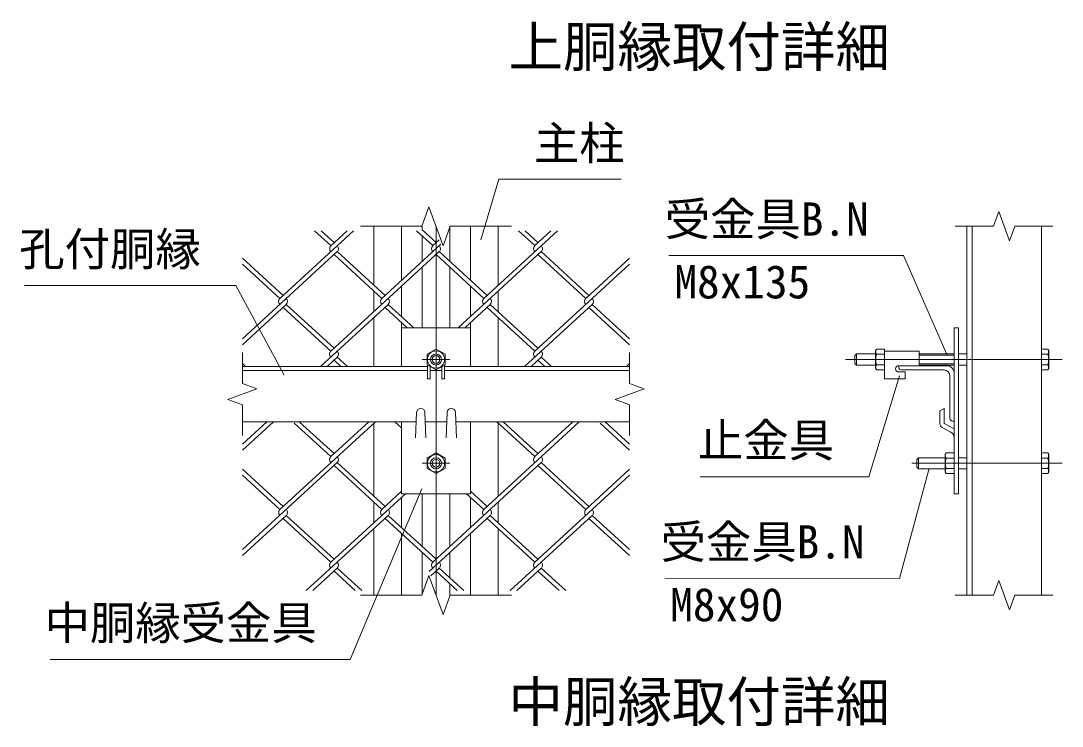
# Model space of a CAD drawing. Units: millimetres, scale not verified. Extents: x -6300 to 6300, y -4455 to 4455.
# Drawn here: x 801 to 3060, y 1151 to 2680 of the extents above; entities that cross this region are included whole.
import ezdxf
from ezdxf.enums import TextEntityAlignment as Align

# ---------------------------------------------------------------- set-up
doc = ezdxf.new("R2010")
doc.units = ezdxf.units.MM
doc.header["$LTSCALE"] = 30
doc.linetypes.add('USER1', pattern=[50.8, 31.75, -6.35, 6.35, -6.35])
for name, color, linetype, lineweight in [('0-0_D-STR3', 3, 'Continuous', 13), ('0-1_D-STR1', 1, 'Continuous', 18), ('0-2_D-BMK', 2, 'USER1', 13), ('0-3_D-STR2', 7, 'Continuous', 9), ('0-4_D-STR-DIM', 7, 'Continuous', 9), ('0-7_D-STR-TXT', 7, 'Continuous', 9)]:
    doc.layers.add(name, color=color, linetype=linetype, lineweight=lineweight)
doc.layers.add('0-6_D-TTL-TXT', color=7, linetype='Continuous')
doc.styles.add('ＭＳ ゴシック', font='')
doc.styles.get('ＭＳ ゴシック').set_extended_font_data('MS Gothic')

msp = doc.modelspace()

# ---------------------------------------------------------------- linework, layer by layer
at = {"layer": '0-0_D-STR3'}
for p, q in [((1626.5, 2014.78), (1776.5, 2014.78)), ((1626.5, 2014.78), (1626.5, 1930.78)), ((1776.5, 2014.78), (1776.5, 1930.78)), ((2825.01, 2014.78), (2825.01, 1654.78)), ((2825.01, 2014.78), (2834.61, 2014.78)), ((2834.61, 2014.78), (2834.61, 1654.78)), ((2656.94, 1968.29), (2654.76, 1964.53)), ((2674.26, 1968.29), (2656.94, 1968.29)), ((2674.26, 1923.26), (2674.26, 1968.29)), ((3014.61, 1968.29), (3028.42, 1968.29)), ((3014.61, 1968.29), (3014.61, 1923.26)), ((3030.51, 1964.68), (3028.42, 1968.29)), ((2613.21, 1957.78), (2609.61, 1954.18)), ((2609.61, 1954.18), (2609.61, 1937.38)), ((2613.21, 1957.78), (2613.21, 1933.78)), ((2654.76, 1957.78), (2613.21, 1957.78)), ((2654.76, 1927.03), (2654.76, 1964.53)), ((2674.26, 1957.03), (2656.94, 1957.03)), ((2674.26, 1963.78), (2749.26, 1963.78)), ((2674.26, 1963.78), (2674.26, 1903.78)), ((2749.26, 1963.78), (2749.26, 1932.28)), ((2825.01, 1957.78), (2749.26, 1957.78)), ((2825.01, 1955.53), (2749.26, 1955.53)), ((2852.61, 1957.78), (2834.61, 1957.78)), ((3014.61, 1957.03), (3028.42, 1957.03)), ((3030.51, 1964.68), (3030.51, 1926.88)), ((1682.75, 1934.08), (1682.75, 1903.78)), ((1688.75, 1930.62), (1688.75, 1903.78)), ((1714.25, 1930.62), (1714.25, 1903.78)), ((1720.25, 1934.08), (1720.25, 1903.78)), ((2613.21, 1933.78), (2609.61, 1937.38)), ((2654.76, 1933.78), (2613.21, 1933.78)), ((2656.94, 1923.26), (2654.76, 1927.03)), ((2674.26, 1934.52), (2656.94, 1934.52)), ((2674.26, 1923.26), (2656.94, 1923.26)), ((2705.01, 1932.28), (2749.26, 1932.28)), ((2825.01, 1936.03), (2749.26, 1936.03)), ((2825.01, 1933.78), (2749.26, 1933.78)), ((2852.61, 1933.78), (2834.61, 1933.78)), ((3014.61, 1934.52), (3028.42, 1934.52)), ((3014.61, 1923.26), (3028.42, 1923.26)), ((3030.51, 1926.88), (3028.42, 1923.26)), ((1682.75, 1903.78), (1688.75, 1903.78)), ((1714.25, 1903.78), (1720.25, 1903.78)), ((2674.26, 1903.78), (2719.26, 1903.78)), ((2705.01, 1918.78), (2719.26, 1918.78)), ((2719.26, 1918.78), (2719.26, 1903.78)), ((1657.25, 1775.85), (1659.51, 1831.04)), ((1677.49, 1831.04), (1679.75, 1775.85)), ((1725.51, 1831.04), (1723.25, 1775.85)), ((1745.75, 1775.85), (1743.49, 1831.04)), ((2804.01, 1839.71), (2794.41, 1834.71)), ((2794.41, 1834.71), (2794.41, 1806.71)), ((2804.01, 1839.71), (2804.01, 1806.71)), ((1626.5, 1810.78), (1626.5, 1654.78)), ((1776.5, 1810.78), (1776.5, 1654.78)), ((2816.94, 1789.16), (2799.58, 1798.2)), ((2825.01, 1795.78), (2804.01, 1806.71)), ((2807.69, 1743.29), (2805.51, 1739.53)), ((2805.51, 1702.03), (2805.51, 1739.53)), ((2825.01, 1743.29), (2807.69, 1743.29)), ((2825.01, 1698.26), (2825.01, 1743.29)), ((3014.61, 1743.29), (3028.42, 1743.29)), ((3014.61, 1743.29), (3014.61, 1698.26)), ((3030.51, 1739.68), (3028.42, 1743.29)), ((3030.51, 1739.68), (3030.51, 1701.88)), ((2748.21, 1732.78), (2744.61, 1729.18)), ((2744.61, 1729.18), (2744.61, 1712.38)), ((2748.21, 1732.78), (2748.21, 1708.78)), ((2805.51, 1732.78), (2748.21, 1732.78)), ((2825.01, 1732.03), (2807.69, 1732.03)), ((2852.61, 1732.78), (2834.61, 1732.78)), ((3014.61, 1732.03), (3028.42, 1732.03)), ((2748.21, 1708.78), (2744.61, 1712.38)), ((2805.51, 1708.78), (2748.21, 1708.78)), ((2807.69, 1698.26), (2805.51, 1702.03)), ((2825.01, 1709.52), (2807.69, 1709.52)), ((2825.01, 1698.26), (2807.69, 1698.26)), ((2852.61, 1708.78), (2834.61, 1708.78)), ((3014.61, 1709.52), (3028.42, 1709.52)), ((3014.61, 1698.26), (3028.42, 1698.26)), ((3030.51, 1701.88), (3028.42, 1698.26)), ((1626.5, 1654.78), (1776.5, 1654.78)), ((2825.01, 1654.78), (2834.61, 1654.78))]:
    msp.add_line(p, q, dxfattribs=at)
for points in [[(1721, 1957.03), (1701.5, 1968.29), (1682, 1957.03), (1682, 1934.52), (1701.5, 1923.26), (1721, 1934.52)], [(1721, 1732.03), (1701.5, 1743.29), (1682, 1732.03), (1682, 1709.52), (1701.5, 1698.26), (1721, 1709.52)]]:
    msp.add_lwpolyline(points, close=True, dxfattribs=at)
for centre, radius in [((1701.5, 1945.78), 18.75), ((1701.5, 1945.78), 12), ((1701.5, 1945.78), 8.4), ((1701.5, 1720.78), 18.75), ((1701.5, 1720.78), 12), ((1701.5, 1720.78), 8.4)]:
    msp.add_circle(centre, radius, dxfattribs=at)
for centre, radius, start, end in [((2665.16, 1962.66), 9.97, 145.61586, 214.38414), ((3020.2, 1962.66), 9.97, 325.61585, 34.38415), ((2692.45, 1945.78), 37.26, 162.4121, 197.5879), ((2992.91, 1945.78), 37.26, 342.4121, 17.5879), ((2665.16, 1928.89), 9.97, 145.61584, 214.38415), ((2705.01, 1925.53), 6.75, 90, 270), ((3020.2, 1928.89), 9.97, 325.61585, 34.38415), ((1668.5, 1830.71), 9, 2.08968, 177.91032), ((1734.5, 1830.71), 9, 2.08968, 177.91032), ((2804.01, 1806.71), 9.6, 180, 242.49326), ((2810.01, 1775.85), 15, 0, 62.49326), ((2815.91, 1737.66), 9.97, 145.61586, 214.38414), ((3020.19, 1737.66), 9.97, 325.61585, 34.38415), ((2843.2, 1720.78), 37.26, 162.4121, 197.5879), ((2992.9, 1720.78), 37.26, 342.4121, 17.5879), ((2815.91, 1703.89), 9.97, 145.61584, 214.38415), ((3020.19, 1703.89), 9.97, 325.61585, 34.38415)]:
    msp.add_arc(centre, radius, start, end, dxfattribs=at)
at = {"layer": '0-1_D-STR1'}
for p, q in [((1566.5, 2234.78), (1566.5, 2107.16)), ((1626.5, 2234.78), (1626.5, 2117.4)), ((1671.5, 2226.64), (1671.5, 2234.78)), ((1671.5, 2158.64), (1671.5, 2213.62)), ((1731.5, 2158.64), (1731.5, 2234.78)), ((1776.5, 2117.4), (1776.5, 2234.78)), ((1836.5, 2107.16), (1836.5, 2234.78)), ((2852.61, 1434.78), (2852.61, 2234.78)), ((2864.61, 1434.78), (2864.61, 2234.78)), ((3014.61, 1434.78), (3014.61, 2234.78)), ((1671.5, 2014.78), (1671.5, 2145.62)), ((1731.5, 2014.78), (1731.5, 2145.62)), ((1626.5, 2104.38), (1626.5, 2039.16)), ((1776.5, 2039.16), (1776.5, 2104.38)), ((1566.5, 2094.14), (1566.5, 2049.4)), ((1836.5, 2049.4), (1836.5, 2094.14)), ((1566.5, 2036.38), (1566.5, 1930.78)), ((1836.5, 1930.78), (1836.5, 2036.38)), ((1626.5, 2026.13), (1626.5, 1930.78)), ((1776.5, 1930.78), (1776.5, 2026.13)), ((1281.5, 1930.78), (1682.75, 1930.78)), ((1281.5, 1921.78), (1682.75, 1921.78)), ((1688.75, 1921.78), (1714.25, 1921.78)), ((1720.25, 1930.78), (2121.5, 1930.78)), ((1720.25, 1921.78), (2121.5, 1921.78)), ((2705.01, 1932.28), (2810.01, 1932.28)), ((2705.01, 1929.28), (2705.01, 1932.28)), ((2711.01, 1923.28), (2802.51, 1923.28)), ((2816.01, 1909.78), (2816.01, 1818.28)), ((2825.01, 1917.28), (2825.01, 1812.28)), ((1281.5, 1810.78), (1658.68, 1810.78)), ((1566.5, 1807.66), (1566.5, 1649.72)), ((1626.5, 1810.78), (1626.5, 1654.78)), ((1678.32, 1810.78), (1724.68, 1810.78)), ((1744.32, 1810.78), (2121.5, 1810.78)), ((1776.5, 1654.78), (1776.5, 1810.78)), ((1836.5, 1649.72), (1836.5, 1807.66)), ((2822.01, 1812.28), (2825.01, 1812.28)), ((1671.5, 1540.48), (1671.5, 1654.78)), ((1731.5, 1540.48), (1731.5, 1654.78)), ((1566.5, 1636.7), (1566.5, 1591.97)), ((1626.5, 1646.95), (1626.5, 1581.72)), ((1776.5, 1581.72), (1776.5, 1646.95)), ((1836.5, 1591.97), (1836.5, 1636.7)), ((1566.5, 1578.94), (1566.5, 1434.78)), ((1626.5, 1568.7), (1626.5, 1434.78)), ((1776.5, 1434.78), (1776.5, 1568.7)), ((1836.5, 1434.78), (1836.5, 1578.94)), ((1671.5, 1434.78), (1671.5, 1527.46)), ((1731.5, 1472.48), (1731.5, 1527.46)), ((1731.5, 1434.78), (1731.5, 1459.46))]:
    msp.add_line(p, q, dxfattribs=at)
for centre, radius, start, end in [((2711.01, 1929.28), 6, 180, 270), ((2802.51, 1909.78), 13.5, 0, 90), ((2810.01, 1917.28), 15, 0, 90), ((2822.01, 1818.28), 6, 180, 270)]:
    msp.add_arc(centre, radius, start, end, dxfattribs=at)
at = {"layer": '0-2_D-BMK'}
for p, q in [((1701.5, 1434.78), (1701.5, 2234.78)), ((1731.5, 1945.78), (1671.5, 1945.78)), ((2589.54, 1945.78), (3059.61, 1945.78)), ((1731.5, 1720.78), (1671.5, 1720.78)), ((2733.71, 1720.78), (3059.61, 1720.78))]:
    msp.add_line(p, q, dxfattribs=at)
at = {"layer": '0-3_D-STR2'}
for p, q in [((1522.49, 2224.78), (1362.62, 2078.28)), ((1473.21, 2192.64), (1438.14, 2224.78)), ((1480.32, 2199.15), (1452.35, 2224.78)), ((1508.64, 2224.78), (1473.39, 2192.48)), ((1694.4, 2192.64), (1659.32, 2224.78)), ((1701.5, 2199.15), (1671.42, 2226.71)), ((1964.86, 2224.78), (1804.99, 2078.28)), ((1915.58, 2192.64), (1880.51, 2224.78)), ((1922.68, 2199.15), (1894.72, 2224.78)), ((1950.65, 2224.78), (1915.58, 2192.64)), ((1712.05, 2195.79), (1583.8, 2078.28)), ((1708.49, 2205.56), (1694.4, 2192.64)), ((1487.42, 2179.62), (1281.5, 1990.93)), ((1708.6, 2179.62), (1473.21, 1963.92)), ((1583.8, 2078.28), (1480.32, 2173.11)), ((1590.91, 2084.79), (1487.42, 2179.62)), ((1804.99, 2078.28), (1701.5, 2173.11)), ((1812.09, 2084.79), (1708.6, 2179.62)), ((1929.79, 2179.62), (1749.89, 2014.78)), ((2026.17, 2078.28), (1922.68, 2173.11)), ((2033.27, 2084.79), (1929.79, 2179.62)), ((1369.73, 2084.79), (1281.5, 2165.63)), ((1362.62, 2078.28), (1281.5, 2152.61)), ((2121.5, 2152.61), (1915.58, 1963.92)), ((2121.5, 2165.63), (2026.17, 2078.28)), ((1376.83, 2065.26), (1281.5, 1977.91)), ((1473.21, 1963.92), (1369.73, 2058.75)), ((1480.32, 1970.43), (1376.83, 2065.26)), ((1598.01, 2065.26), (1451.25, 1930.78)), ((1638.9, 2014.78), (1590.91, 2058.75)), ((1653.11, 2014.78), (1598.01, 2065.26)), ((1819.2, 2065.26), (1764.1, 2014.78)), ((1915.58, 1963.92), (1812.71, 2058.18)), ((1922.68, 1970.43), (1819.2, 2065.26)), ((2040.38, 2065.26), (1893.62, 1930.78)), ((2121.5, 1977.91), (2033.27, 2058.75)), ((2121.5, 1990.93), (2040.38, 2065.26)), ((1487.42, 1950.9), (1465.46, 1930.78)), ((1495.17, 1930.78), (1480.32, 1944.39)), ((1509.38, 1930.78), (1487.42, 1950.9)), ((1929.79, 1950.9), (1907.83, 1930.78)), ((1937.54, 1930.78), (1922.68, 1944.39)), ((1951.75, 1930.78), (1929.79, 1950.9)), ((1288.2, 1930.78), (1281.5, 1936.92)), ((2121.5, 1936.92), (2114.8, 1930.78)), ((1348.71, 1810.78), (1281.5, 1749.19)), ((1334.5, 1810.78), (1281.5, 1762.21)), ((1569.9, 1810.78), (1362.62, 1620.84)), ((1473.21, 1735.2), (1394.01, 1807.78)), ((1480.32, 1741.71), (1404.95, 1810.78)), ((1555.69, 1810.78), (1473.21, 1735.2)), ((1626.5, 1797.42), (1611.92, 1810.78)), ((1626.5, 1810.44), (1626.13, 1810.78)), ((2012.26, 1810.78), (1804.99, 1620.84)), ((1915.58, 1735.2), (1833.1, 1810.78)), ((1922.68, 1741.71), (1847.31, 1810.78)), ((1998.05, 1810.78), (1915.58, 1735.2)), ((2121.5, 1749.19), (2057.56, 1807.78)), ((2121.5, 1762.21), (2068.5, 1810.78)), ((1487.42, 1722.18), (1281.5, 1533.49)), ((1590.91, 1627.35), (1487.42, 1722.18)), ((1929.79, 1722.18), (1694.4, 1506.48)), ((2033.27, 1627.35), (1929.79, 1722.18)), ((1369.73, 1627.35), (1281.5, 1708.2)), ((1362.62, 1620.84), (1281.5, 1695.18)), ((1583.8, 1620.84), (1480.32, 1715.67)), ((2121.5, 1695.18), (1915.58, 1506.48)), ((2026.17, 1620.84), (1922.68, 1715.67)), ((2121.5, 1708.2), (2026.17, 1620.84)), ((1635.05, 1654.78), (1473.21, 1506.48)), ((1626.5, 1659.97), (1583.8, 1620.84)), ((1804.99, 1620.84), (1767.95, 1654.78)), ((1812.09, 1627.35), (1776.5, 1659.97)), ((1376.83, 1607.82), (1281.5, 1520.47)), ((1480.32, 1512.99), (1376.83, 1607.82)), ((1598.01, 1607.82), (1420.08, 1444.78)), ((1701.5, 1512.99), (1598.01, 1607.82)), ((1819.2, 1607.82), (1686.43, 1486.17)), ((1922.68, 1512.99), (1819.2, 1607.82)), ((2040.38, 1607.82), (1862.45, 1444.78)), ((2121.5, 1533.49), (2040.38, 1607.82)), ((1473.21, 1506.48), (1369.73, 1601.31)), ((1694.4, 1506.48), (1590.91, 1601.31)), ((1915.58, 1506.48), (1812.09, 1601.31)), ((2121.5, 1520.47), (2033.27, 1601.31)), ((1487.42, 1493.46), (1434.29, 1444.78)), ((1540.55, 1444.78), (1487.42, 1493.46)), ((1708.6, 1493.46), (1689.99, 1476.4)), ((1761.74, 1444.78), (1708.6, 1493.46)), ((1929.79, 1493.46), (1876.66, 1444.78)), ((1982.92, 1444.78), (1929.79, 1493.46)), ((1526.34, 1444.78), (1480.32, 1486.95)), ((1747.53, 1444.78), (1701.5, 1486.95)), ((1968.71, 1444.78), (1922.68, 1486.95))]:
    msp.add_line(p, q, dxfattribs=at)
for centre, start, end in [((1480.48, 2185.95), 137.5, 222.5), ((1480.48, 2185.95), 317.5, 42.5), ((1701.66, 2185.95), 137.5, 222.5), ((1701.66, 2185.95), 317.5, 42.5), ((1922.84, 2185.95), 137.5, 222.5), ((1922.84, 2185.95), 317.5, 42.5), ((1369.73, 2071.77), 137.5, 222.5), ((1369.73, 2071.77), 317.5, 42.5), ((1590.91, 2071.77), 137.5, 222.5), ((1590.91, 2071.77), 317.5, 42.5), ((1812.09, 2071.77), 137.5, 222.5), ((1812.09, 2071.77), 317.5, 42.5), ((2033.43, 2071.59), 137.5, 222.5), ((2033.43, 2071.59), 317.5, 42.5), ((1480.3, 1957.39), 137.5, 222.5), ((1480.3, 1957.39), 317.5, 42.5), ((1922.67, 1957.39), 137.5, 222.5), ((1922.67, 1957.39), 317.5, 42.5), ((1480.3, 1728.68), 137.5, 222.5), ((1480.3, 1728.68), 317.5, 42.5), ((1922.86, 1728.53), 137.5, 222.5), ((1922.86, 1728.53), 317.5, 42.5), ((1369.9, 1614.17), 137.5, 222.5), ((1369.9, 1614.17), 317.5, 42.5), ((1591.09, 1614.17), 137.5, 222.5), ((1591.09, 1614.17), 317.5, 42.5), ((1812.27, 1614.17), 137.5, 222.5), ((1812.27, 1614.17), 317.5, 42.5), ((2033.61, 1613.99), 137.5, 222.5), ((2033.61, 1613.99), 317.5, 42.5), ((1480.3, 1499.96), 137.5, 222.5), ((1480.3, 1499.96), 317.5, 42.5), ((1701.68, 1499.81), 137.5, 222.5), ((1701.68, 1499.81), 317.5, 42.5), ((1922.86, 1499.81), 137.5, 222.5), ((1922.86, 1499.81), 317.5, 42.5)]:
    msp.add_arc(centre, 9.64, start, end, dxfattribs=at)
at = {"layer": '0-4_D-STR-DIM'}
for p, q in [((1670.72, 2234.78), (1686.11, 2277.06)), ((1686.11, 2277.06), (1716.89, 2192.49)), ((2922.07, 2266.49), (2910.52, 2234.78)), ((2945.15, 2203.06), (2922.07, 2266.49)), ((1670.72, 2234.78), (1538, 2234.78)), ((1716.89, 2192.49), (1732.28, 2234.78)), ((1865, 2234.78), (1732.28, 2234.78)), ((2827.86, 2234.78), (2910.52, 2234.78)), ((2956.7, 2234.78), (2945.15, 2203.06)), ((2956.7, 2234.78), (3039.36, 2234.78)), ((1281.5, 1960.78), (1281.5, 1893.86)), ((2121.5, 1960.78), (2121.5, 1893.86)), ((1249.79, 1859.23), (1313.21, 1882.32)), ((1313.21, 1882.32), (1281.5, 1893.86)), ((1281.5, 1847.69), (1249.79, 1859.23)), ((1281.5, 1847.69), (1281.5, 1780.78)), ((2121.5, 1847.69), (2121.5, 1780.78)), ((1670.72, 1434.78), (1686.11, 1477.06)), ((1686.11, 1477.06), (1716.89, 1392.49)), ((2922.07, 1466.49), (2910.52, 1434.78)), ((2945.15, 1403.06), (2922.07, 1466.49)), ((1670.72, 1434.78), (1538, 1434.78)), ((1716.89, 1392.49), (1732.28, 1434.78)), ((1865, 1434.78), (1732.28, 1434.78)), ((2827.86, 1434.78), (2910.52, 1434.78)), ((2956.7, 1434.78), (2945.15, 1403.06)), ((2956.7, 1434.78), (3039.36, 1434.78))]:
    msp.add_line(p, q, dxfattribs=at)
msp.add_lwpolyline([(2121.5, 1847.69), (2089.79, 1859.23), (2153.21, 1882.32), (2121.5, 1893.86)], dxfattribs=at)
at = {"layer": '0-7_D-STR-TXT'}
for points in [[(2103.39, 2336.56), (1837.41, 2336.56), (1798.94, 2204.9)], [(2206.72, 2171.2), (2715.21, 2171.2), (2810.22, 1955.11)], [(809.05, 2106.23), (1267.29, 2106.23), (1372.3, 1911.54)], [(2274.53, 1691.46), (2640.26, 1691.46), (2707.03, 1910.14)], [(2197.7, 1471.32), (2707.03, 1471.1), (2770.38, 1707.54)], [(864.68, 1295.48), (1515.56, 1295.48), (1671.01, 1665.68)]]:
    msp.add_lwpolyline(points, dxfattribs=at)

# ---------------------------------------------------------------- texts
at = {"layer": '0-6_D-TTL-TXT', "style": 'ＭＳ ゴシック'}
for s, p in [('上胴縁取付詳細', (1858.64, 2554.62)), ('中胴縁取付詳細', (1858.64, 1134.38))]:
    msp.add_text(s, height=86.66, dxfattribs=at).set_placement(p, align=Align.BOTTOM_LEFT)
at = {"layer": '0-7_D-STR-TXT', "style": 'ＭＳ ゴシック'}
for s, p in [('主柱', (1913.8, 2357.15)), ('受金具B.N', (2197.59, 2192.55)), ('孔付胴縁', (797.63, 2127.58)), ('M8x135', (2218.58, 2056.59)), ('止金具', (2269.58, 1712.81)), ('受金具B.N', (2188.56, 1492.68)), ('M8x90', (2209.56, 1356.71)), ('中胴縁受金具', (852.5, 1316.83))]:
    msp.add_text(s, height=72.14, dxfattribs=at).set_placement(p, align=Align.BOTTOM_LEFT)

doc.saveas('drawing.dxf')
